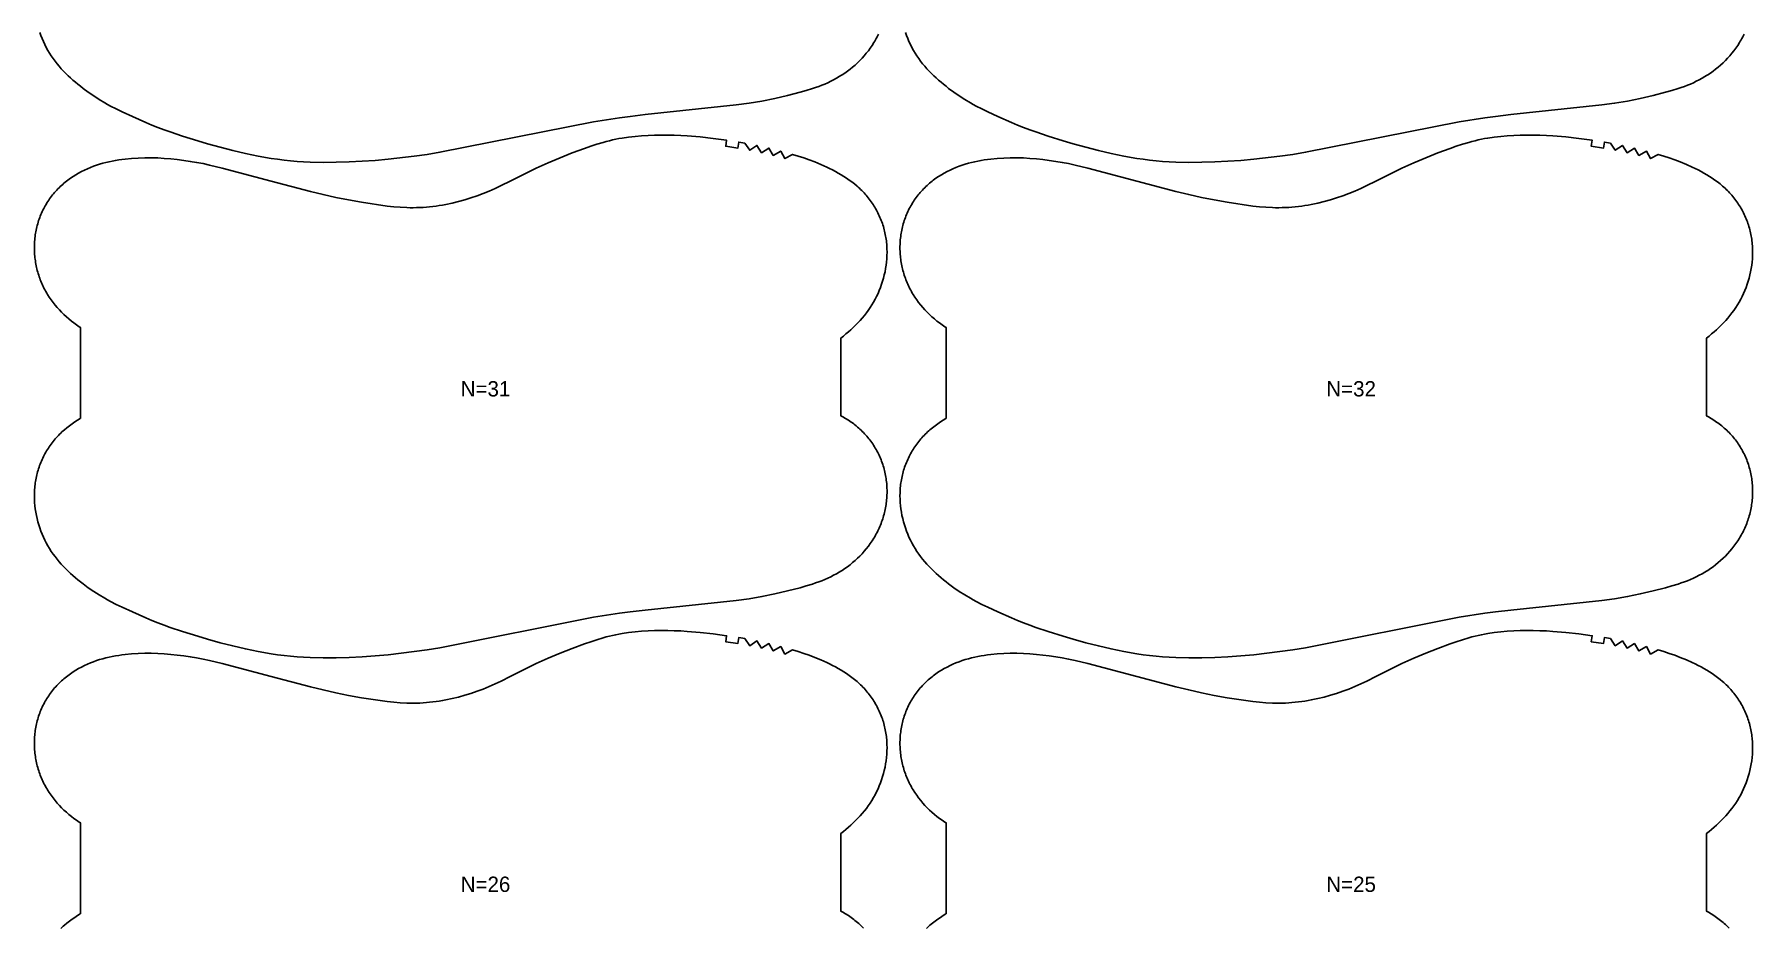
# Model space of a CAD drawing. Header units: inches. Extents: x 0 to 1970, y -81 to 1075.
# Drawn here: x 564 to 1124, y 492 to 784 of the extents above; entities that cross this region are included whole.
import ezdxf

# ---------------------------------------------------------------- set-up
doc = ezdxf.new("R2010")
doc.units = ezdxf.units.IN

msp = doc.modelspace()

# ---------------------------------------------------------------- linework, layer by layer
at = {"layer": '1'}
for points in [[(839.5114, 783.6654), (839.2801, 783.1874), (839.0401, 782.7136), (838.7916, 782.2442), (838.5347, 781.7792), (838.2695, 781.3188), (837.9962, 780.863), (837.426, 779.9657), (836.8254, 779.0882), (836.1956, 778.2312), (835.5378, 777.3956), (834.8534, 776.582), (834.1432, 775.791), (833.4081, 775.0233), (832.649, 774.2795), (831.8668, 773.56), (831.0623, 772.8656), (830.2365, 772.1967), (829.3901, 771.5539), (828.5241, 770.9378), (827.6397, 770.3484), (827.2823, 770.1255), (826.7379, 769.7858), (825.8197, 769.25), (824.8865, 768.7409), (823.9392, 768.2587), (822.9789, 767.8033), (822.0068, 767.3748), (821.0241, 766.9727), (820.0318, 766.595), (819.0311, 766.2391), (818.0232, 765.9025), (815.9904, 765.2772), (813.9427, 764.6989), (809.8268, 763.6305), (805.6857, 762.6741), (801.5176, 761.8361), (797.3256, 761.1277), (793.1143, 760.5508), (763.5194, 757.4154), (758.5572, 756.828), (755.0765, 756.416), (746.6835, 755.0562), (696.641, 745.1387), (692.4437, 744.4642), (688.2341, 743.8672), (679.7909, 742.8643), (675.5563, 742.4878), (671.3148, 742.1978), (667.0687, 741.9892), (662.8191, 741.8631), (658.5673, 741.828), (654.3171, 741.9162), (652.1941, 742.0178), (650.0734, 742.1608), (647.9561, 742.3462), (645.8431, 742.575), (643.7352, 742.8476), (641.6327, 743.1612), (637.4452, 743.8972), (633.2817, 744.7567), (629.1409, 745.7193), (625.0211, 746.7692), (620.9242, 747.9038), (617.7106, 748.857), (612.7976, 750.4041), (608.7639, 751.7515), (606.762, 752.4658), (604.7755, 753.2191), (602.8067, 754.0167), (600.8519, 754.8496), (596.4321, 756.828), (593.0873, 758.3252), (591.1704, 759.2429), (589.2802, 760.2115), (588.3479, 760.7199), (587.4247, 761.2448), (585.6052, 762.3421), (583.8217, 763.4986), (582.0741, 764.7097), (580.3631, 765.9722), (579.5, 766.6529), (578.6938, 767.2886), (577.8766, 767.9683), (577.0721, 768.6628), (576.2809, 769.3728), (575.5038, 770.0987), (574.7417, 770.841), (573.9965, 771.6002), (573.27, 772.377), (572.5643, 773.1718), (571.8814, 773.9853), (571.2231, 774.818), (570.5915, 775.6705), (569.9885, 776.5432), (569.4157, 777.4366), (568.8737, 778.3496), (568.3623, 779.2807), (567.8817, 780.2288), (567.432, 781.1924), (567.0131, 782.1703), (566.6251, 783.161), (566.2681, 784.1633)], [(1121.5114, 783.6654), (1121.2801, 783.1874), (1121.0401, 782.7136), (1120.7916, 782.2442), (1120.5347, 781.7792), (1120.2695, 781.3188), (1119.9962, 780.863), (1119.426, 779.9657), (1118.8254, 779.0882), (1118.1956, 778.2312), (1117.5378, 777.3956), (1116.8534, 776.582), (1116.1432, 775.791), (1115.4081, 775.0233), (1114.649, 774.2795), (1113.8668, 773.56), (1113.0623, 772.8656), (1112.2365, 772.1967), (1111.3901, 771.5539), (1110.5241, 770.9378), (1109.6397, 770.3484), (1109.2823, 770.1255), (1108.7379, 769.7858), (1107.8197, 769.25), (1106.8865, 768.7409), (1105.9392, 768.2587), (1104.9789, 767.8033), (1104.0068, 767.3748), (1103.0241, 766.9727), (1102.0318, 766.595), (1101.0311, 766.2391), (1100.0232, 765.9025), (1097.9904, 765.2772), (1095.9427, 764.6989), (1091.8268, 763.6305), (1087.6857, 762.6741), (1083.5176, 761.8361), (1079.3256, 761.1277), (1075.1143, 760.5508), (1045.5194, 757.4154), (1040.5572, 756.828), (1037.0765, 756.416), (1028.6835, 755.0562), (978.641, 745.1387), (974.4437, 744.4642), (970.2341, 743.8672), (961.7909, 742.8643), (957.5563, 742.4878), (953.3148, 742.1978), (949.0687, 741.9892), (944.8191, 741.8631), (940.5673, 741.828), (936.3171, 741.9162), (934.1941, 742.0178), (932.0734, 742.1608), (929.9561, 742.3462), (927.8431, 742.575), (925.7352, 742.8476), (923.6327, 743.1612), (919.4452, 743.8972), (915.2817, 744.7567), (911.1409, 745.7193), (907.0211, 746.7692), (902.9242, 747.9038), (899.7106, 748.857), (894.7976, 750.4041), (890.7639, 751.7515), (888.762, 752.4658), (886.7755, 753.2191), (884.8067, 754.0167), (882.8519, 754.8496), (878.4321, 756.828), (875.0873, 758.3252), (873.1704, 759.2429), (871.2802, 760.2115), (870.3479, 760.7199), (869.4247, 761.2448), (867.6052, 762.3421), (865.8217, 763.4986), (864.0741, 764.7097), (862.3631, 765.9722), (861.5, 766.6529), (860.6938, 767.2886), (859.8766, 767.9683), (859.0721, 768.6628), (858.2809, 769.3728), (857.5038, 770.0987), (856.7417, 770.841), (855.9965, 771.6002), (855.27, 772.377), (854.5643, 773.1718), (853.8814, 773.9853), (853.2231, 774.818), (852.5915, 775.6705), (851.9885, 776.5432), (851.4157, 777.4366), (850.8737, 778.3496), (850.3623, 779.2807), (849.8817, 780.2288), (849.432, 781.1924), (849.0131, 782.1703), (848.6251, 783.161), (848.2681, 784.1633)], [(573.1012, 492.1828), (573.4862, 492.5481), (573.8779, 492.9061), (574.276, 493.2567), (575.0907, 493.9368), (575.9282, 494.5896), (576.7864, 495.2164), (577.6632, 495.8185), (578.5564, 496.3971), (579.464, 496.9536), (579.5, 496.9745), (579.5, 526.627), (579.1426, 526.8499), (578.2581, 527.4393), (577.3922, 528.0554), (576.5458, 528.6982), (575.72, 529.3671), (574.9155, 530.0615), (574.1333, 530.781), (573.3742, 531.5248), (572.6391, 532.2925), (571.9289, 533.0835), (571.2444, 533.8971), (570.5867, 534.7327), (569.9569, 535.5897), (569.3563, 536.4672), (568.7861, 537.3645), (568.5128, 537.8203), (568.2476, 538.2807), (567.9907, 538.7457), (567.7421, 539.2151), (567.5022, 539.6889), (567.2709, 540.1669), (567.0485, 540.6491), (566.8352, 541.1354), (566.631, 541.6255), (566.4361, 542.1195), (566.2503, 542.617), (566.0739, 543.118), (565.9067, 543.6222), (565.7487, 544.1294), (565.6001, 544.6395), (565.4608, 545.1523), (565.3309, 545.6677), (565.2103, 546.1853), (565.0991, 546.7051), (564.9972, 547.2268), (564.9048, 547.7504), (564.8218, 548.2755), (564.7483, 548.8021), (564.6842, 549.3299), (564.6296, 549.8588), (564.5845, 550.3885), (564.5489, 550.919), (564.523, 551.45), (564.5067, 551.9813), (564.5, 552.5128), (564.503, 553.0442), (564.5158, 553.5755), (564.5384, 554.1064), (564.5707, 554.6368), (564.6129, 555.1664), (564.665, 555.6952), (564.727, 556.2228), (564.7989, 556.7492), (564.8808, 557.2741), (564.9728, 557.7974), (565.0748, 558.3189), (565.1868, 558.8384), (565.3088, 559.3557), (565.4407, 559.8706), (565.5826, 560.3828), (565.7343, 560.8922), (565.8959, 561.3985), (566.0673, 561.9016), (566.2484, 562.4012), (566.4392, 562.8971), (566.6397, 563.3892), (566.8499, 563.8772), (567.0697, 564.3609), (567.299, 564.8401), (567.5379, 565.3145), (567.7862, 565.7841), (568.044, 566.2486), (568.3111, 566.7077), (568.5873, 567.1615), (568.8726, 567.6097), (569.1666, 568.0522), (569.4694, 568.4889), (569.7807, 568.9196), (570.1003, 569.3441), (570.4282, 569.7624), (570.7641, 570.1743), (571.108, 570.5795), (571.4596, 570.9781), (571.8188, 571.3698), (572.1855, 571.7546), (572.5594, 572.1322), (572.9405, 572.5025), (573.3286, 572.8654), (573.7235, 573.2208), (574.125, 573.5688), (574.5328, 573.9092), (574.9469, 574.2422), (575.3671, 574.5676), (575.793, 574.8854), (576.2246, 575.1957), (577.1039, 575.7933), (578.0034, 576.3602), (578.9216, 576.8964), (579.8569, 577.4015), (580.8079, 577.8756), (581.7733, 578.319), (582.752, 578.7322), (583.7428, 579.1158), (584.7445, 579.4703), (585.756, 579.7962), (586.7762, 580.094), (587.8038, 580.3643), (588.8379, 580.6078), (589.8775, 580.8255), (590.9222, 581.0189), (591.9712, 581.1892), (593.0238, 581.3377), (594.0795, 581.4659), (596.1971, 581.6663), (598.3193, 581.7994), (600.4439, 581.868), (602.5692, 581.8735), (604.6935, 581.8173), (606.8154, 581.7012), (608.9339, 581.5294), (611.0482, 581.3064), (613.1574, 581.037), (615.2607, 580.7249), (617.357, 580.3701), (619.4451, 579.9719), (621.5238, 579.5292), (625.6539, 578.5243), (641.6497, 574.2878), (654.423, 570.9048), (658.5576, 569.9142), (662.7091, 568.9975), (666.8773, 568.1605), (671.0602, 567.4009), (671.0602, 567.4009), (679.4704, 566.1587), (681.5853, 565.9348), (683.7046, 565.7622), (685.827, 565.6527), (686.8889, 565.6252), (687.9511, 565.6179), (689.0133, 565.6318), (690.0752, 565.6671), (691.1364, 565.7233), (692.1964, 565.8), (693.255, 565.8969), (694.3115, 566.0137), (695.3658, 566.1501), (696.4172, 566.3056), (697.4656, 566.4799), (698.5106, 566.6724), (700.5904, 567.1102), (702.6554, 567.6147), (704.7046, 568.1816), (706.7368, 568.8074), (708.7497, 569.492), (710.7409, 570.2361), (712.7078, 571.0402), (714.6495, 571.9026), (716.5706, 572.8114), (719.5364, 574.2878), (727.9892, 578.4957), (731.8614, 580.2502), (735.7808, 581.8981), (739.7362, 583.4548), (743.7258, 584.9247), (745.734, 585.6252), (747.754, 586.2893), (749.7887, 586.9019), (750.8126, 587.1841), (751.8413, 587.4478), (752.8752, 587.6915), (753.9137, 587.9152), (754.9566, 588.1196), (756.0032, 588.3052), (758.1059, 588.6222), (760.2177, 588.8705), (762.3353, 589.0548), (764.457, 589.1815), (766.5813, 589.257), (768.707, 589.2878), (770.8328, 589.2795), (772.958, 589.2329), (775.0819, 589.1476), (777.2037, 589.0234), (781.4395, 588.6639), (785.6645, 588.1868), (790.0163, 587.6032), (789.7302, 585.6238), (793.6433, 585.0183), (793.9692, 586.9916), (795.9407, 586.655), (797.5365, 584.3303), (799.8709, 585.9108), (801.4015, 583.5448), (803.7785, 585.0574), (805.2357, 582.646), (807.658, 584.085), (809.042, 581.6304), (811.5071, 582.9959), (813.3283, 582.4345), (815.1387, 581.8402), (816.9358, 581.2084), (818.7171, 580.5345), (820.6828, 579.7272), (822.6212, 578.8564), (823.5788, 578.3957), (824.5279, 577.9173), (825.4679, 577.4204), (826.3983, 576.9046), (827.3182, 576.3691), (828.2259, 575.8126), (829.1191, 575.234), (829.9959, 574.6319), (830.8541, 574.0051), (831.6915, 573.3523), (832.5062, 572.6722), (832.9044, 572.3216), (833.2961, 571.9636), (833.681, 571.5983), (834.0591, 571.2257), (834.4302, 570.8459), (834.7942, 570.4591), (835.1509, 570.0655), (835.5003, 569.6652), (835.8422, 569.2583), (836.1764, 568.8451), (836.5029, 568.4257), (836.8216, 568.0001), (837.1322, 567.5687), (837.4347, 567.1315), (837.729, 566.6886), (838.0149, 566.2403), (838.2923, 565.7867), (838.5611, 565.3279), (838.8211, 564.8641), (839.0724, 564.3955), (839.3147, 563.9223), (839.548, 563.4445), (839.7722, 562.9625), (839.9873, 562.4764), (840.1932, 561.9863), (840.3897, 561.4924), (840.5768, 560.995), (840.7545, 560.4942), (840.9226, 559.9901), (841.081, 559.483), (841.2298, 558.973), (841.3687, 558.4603), (841.4977, 557.9451), (841.6167, 557.4275), (841.7258, 556.9078), (841.8248, 556.3861), (841.9139, 555.8626), (841.9932, 555.3374), (842.0628, 554.8109), (842.1226, 554.283), (842.1728, 553.7541), (842.2135, 553.2243), (842.2447, 552.6938), (842.2666, 552.1628), (842.2823, 551.0998), (842.2613, 550.0368), (842.2041, 548.9753), (842.1114, 547.9167), (841.9837, 546.8619), (841.8216, 545.8118), (841.6256, 544.7675), (841.3962, 543.7296), (841.1342, 542.6993), (840.84, 541.6774), (840.5141, 540.6648), (840.1572, 539.6625), (839.7692, 538.6718), (839.3503, 537.6939), (838.9006, 536.7303), (838.42, 535.7822), (837.9086, 534.8511), (837.3665, 533.9381), (836.7938, 533.0447), (836.1908, 532.172), (835.5592, 531.3195), (834.9009, 530.4868), (834.2179, 529.6733), (833.5122, 528.8785), (832.7858, 528.1017), (832.0406, 527.3425), (831.2785, 526.6002), (830.5014, 525.8743), (829.7102, 525.1643), (828.9056, 524.4698), (828.0885, 523.7901), (827.2823, 523.1544), (827.2823, 497.7933), (827.8607, 497.4809), (828.7789, 496.9447), (829.6784, 496.3778), (830.5577, 495.7802), (830.9893, 495.4699), (831.4152, 495.1521), (831.8353, 494.8267), (832.2494, 494.4937), (832.6573, 494.1533), (833.0588, 493.8053), (833.4537, 493.4499), (833.8417, 493.087), (834.2228, 492.7167), (834.5968, 492.3391)], [(855.1012, 492.1828), (855.4862, 492.5481), (855.8779, 492.9061), (856.276, 493.2567), (857.0907, 493.9368), (857.9282, 494.5896), (858.7864, 495.2164), (859.6632, 495.8185), (860.5564, 496.3971), (861.464, 496.9536), (861.5, 496.9745), (861.5, 526.627), (861.1426, 526.8499), (860.2581, 527.4393), (859.3922, 528.0554), (858.5458, 528.6982), (857.72, 529.3671), (856.9155, 530.0615), (856.1333, 530.781), (855.3742, 531.5248), (854.6391, 532.2925), (853.9289, 533.0835), (853.2444, 533.8971), (852.5867, 534.7327), (851.9569, 535.5897), (851.3563, 536.4672), (850.7861, 537.3645), (850.5128, 537.8203), (850.2476, 538.2807), (849.9907, 538.7457), (849.7421, 539.2151), (849.5022, 539.6889), (849.2709, 540.1669), (849.0485, 540.6491), (848.8352, 541.1354), (848.631, 541.6255), (848.4361, 542.1195), (848.2503, 542.617), (848.0739, 543.118), (847.9067, 543.6222), (847.7487, 544.1294), (847.6001, 544.6395), (847.4608, 545.1523), (847.3309, 545.6677), (847.2103, 546.1853), (847.0991, 546.7051), (846.9972, 547.2268), (846.9048, 547.7504), (846.8218, 548.2755), (846.7483, 548.8021), (846.6842, 549.3299), (846.6296, 549.8588), (846.5845, 550.3885), (846.5489, 550.919), (846.523, 551.45), (846.5067, 551.9813), (846.5, 552.5128), (846.503, 553.0442), (846.5158, 553.5755), (846.5384, 554.1064), (846.5707, 554.6368), (846.6129, 555.1664), (846.665, 555.6952), (846.727, 556.2228), (846.7989, 556.7492), (846.8808, 557.2741), (846.9728, 557.7974), (847.0748, 558.3189), (847.1868, 558.8384), (847.3088, 559.3557), (847.4407, 559.8706), (847.5826, 560.3828), (847.7343, 560.8922), (847.8959, 561.3985), (848.0673, 561.9016), (848.2484, 562.4012), (848.4392, 562.8971), (848.6397, 563.3892), (848.8499, 563.8772), (849.0697, 564.3609), (849.299, 564.8401), (849.5379, 565.3145), (849.7862, 565.7841), (850.044, 566.2486), (850.3111, 566.7077), (850.5873, 567.1615), (850.8726, 567.6097), (851.1666, 568.0522), (851.4694, 568.4889), (851.7807, 568.9196), (852.1003, 569.3441), (852.4282, 569.7624), (852.7641, 570.1743), (853.108, 570.5795), (853.4596, 570.9781), (853.8188, 571.3698), (854.1855, 571.7546), (854.5594, 572.1322), (854.9405, 572.5025), (855.3286, 572.8654), (855.7235, 573.2208), (856.125, 573.5688), (856.5328, 573.9092), (856.9469, 574.2422), (857.3671, 574.5676), (857.793, 574.8854), (858.2246, 575.1957), (859.1039, 575.7933), (860.0034, 576.3602), (860.9216, 576.8964), (861.8569, 577.4015), (862.8079, 577.8756), (863.7733, 578.319), (864.752, 578.7322), (865.7428, 579.1158), (866.7445, 579.4703), (867.756, 579.7962), (868.7762, 580.094), (869.8038, 580.3643), (870.8379, 580.6078), (871.8775, 580.8255), (872.9222, 581.0189), (873.9712, 581.1892), (875.0238, 581.3377), (876.0795, 581.4659), (878.1971, 581.6663), (880.3193, 581.7994), (882.4439, 581.868), (884.5692, 581.8735), (886.6935, 581.8173), (888.8154, 581.7012), (890.9339, 581.5294), (893.0482, 581.3064), (895.1574, 581.037), (897.2607, 580.7249), (899.357, 580.3701), (901.4451, 579.9719), (903.5238, 579.5292), (907.6539, 578.5243), (923.6497, 574.2878), (936.423, 570.9048), (940.5576, 569.9142), (944.7091, 568.9975), (948.8773, 568.1605), (953.0602, 567.4009), (953.0602, 567.4009), (961.4704, 566.1587), (963.5853, 565.9348), (965.7046, 565.7622), (967.827, 565.6527), (968.8889, 565.6252), (969.9511, 565.6179), (971.0133, 565.6318), (972.0752, 565.6671), (973.1364, 565.7233), (974.1964, 565.8), (975.255, 565.8969), (976.3115, 566.0137), (977.3658, 566.1501), (978.4172, 566.3056), (979.4656, 566.4799), (980.5106, 566.6724), (982.5904, 567.1102), (984.6554, 567.6147), (986.7046, 568.1816), (988.7368, 568.8074), (990.7497, 569.492), (992.7409, 570.2361), (994.7078, 571.0402), (996.6495, 571.9026), (998.5706, 572.8114), (1001.5364, 574.2878), (1009.9892, 578.4957), (1013.8614, 580.2502), (1017.7808, 581.8981), (1021.7362, 583.4548), (1025.7258, 584.9247), (1027.734, 585.6252), (1029.754, 586.2893), (1031.7887, 586.9019), (1032.8126, 587.1841), (1033.8413, 587.4478), (1034.8752, 587.6915), (1035.9137, 587.9152), (1036.9566, 588.1196), (1038.0032, 588.3052), (1040.1059, 588.6222), (1042.2177, 588.8705), (1044.3353, 589.0548), (1046.457, 589.1815), (1048.5813, 589.257), (1050.707, 589.2878), (1052.8328, 589.2795), (1054.958, 589.2329), (1057.0819, 589.1476), (1059.2037, 589.0234), (1063.4395, 588.6639), (1067.6645, 588.1868), (1072.0163, 587.6032), (1071.7302, 585.6238), (1075.6433, 585.0183), (1075.9692, 586.9916), (1077.9407, 586.655), (1079.5365, 584.3303), (1081.8709, 585.9108), (1083.4015, 583.5448), (1085.7785, 585.0574), (1087.2357, 582.646), (1089.658, 584.085), (1091.042, 581.6304), (1093.5071, 582.9959), (1095.3283, 582.4345), (1097.1387, 581.8402), (1098.9358, 581.2084), (1100.7171, 580.5345), (1102.6828, 579.7272), (1104.6212, 578.8564), (1105.5788, 578.3957), (1106.5279, 577.9173), (1107.4679, 577.4204), (1108.3983, 576.9046), (1109.3182, 576.3691), (1110.2259, 575.8126), (1111.1191, 575.234), (1111.9959, 574.6319), (1112.8541, 574.0051), (1113.6915, 573.3523), (1114.5062, 572.6722), (1114.9044, 572.3216), (1115.2961, 571.9636), (1115.681, 571.5983), (1116.0591, 571.2257), (1116.4302, 570.8459), (1116.7942, 570.4591), (1117.1509, 570.0655), (1117.5003, 569.6652), (1117.8422, 569.2583), (1118.1764, 568.8451), (1118.5029, 568.4257), (1118.8216, 568.0001), (1119.1322, 567.5687), (1119.4347, 567.1315), (1119.729, 566.6886), (1120.0149, 566.2403), (1120.2923, 565.7867), (1120.5611, 565.3279), (1120.8211, 564.8641), (1121.0724, 564.3955), (1121.3147, 563.9223), (1121.548, 563.4445), (1121.7722, 562.9625), (1121.9873, 562.4764), (1122.1932, 561.9863), (1122.3897, 561.4924), (1122.5768, 560.995), (1122.7545, 560.4942), (1122.9226, 559.9901), (1123.081, 559.483), (1123.2298, 558.973), (1123.3687, 558.4603), (1123.4977, 557.9451), (1123.6167, 557.4275), (1123.7258, 556.9078), (1123.8248, 556.3861), (1123.9139, 555.8626), (1123.9932, 555.3374), (1124.0628, 554.8109), (1124.1226, 554.283), (1124.1728, 553.7541), (1124.2135, 553.2243), (1124.2447, 552.6938), (1124.2666, 552.1628), (1124.2823, 551.0998), (1124.2613, 550.0368), (1124.2041, 548.9753), (1124.1114, 547.9167), (1123.9837, 546.8619), (1123.8216, 545.8118), (1123.6256, 544.7675), (1123.3962, 543.7296), (1123.1342, 542.6993), (1122.84, 541.6774), (1122.5141, 540.6648), (1122.1572, 539.6625), (1121.7692, 538.6718), (1121.3503, 537.6939), (1120.9006, 536.7303), (1120.42, 535.7822), (1119.9086, 534.8511), (1119.3665, 533.9381), (1118.7938, 533.0447), (1118.1908, 532.172), (1117.5592, 531.3195), (1116.9009, 530.4868), (1116.2179, 529.6733), (1115.5122, 528.8785), (1114.7858, 528.1017), (1114.0406, 527.3425), (1113.2785, 526.6002), (1112.5014, 525.8743), (1111.7102, 525.1643), (1110.9056, 524.4698), (1110.0885, 523.7901), (1109.2823, 523.1544), (1109.2823, 497.7933), (1109.8607, 497.4809), (1110.7789, 496.9447), (1111.6784, 496.3778), (1112.5577, 495.7802), (1112.9893, 495.4699), (1113.4152, 495.1521), (1113.8353, 494.8267), (1114.2494, 494.4937), (1114.6573, 494.1533), (1115.0588, 493.8053), (1115.4537, 493.4499), (1115.8417, 493.087), (1116.2228, 492.7167), (1116.5968, 492.3391)]]:
    msp.add_lwpolyline(points, dxfattribs=at)
for points in [[(671.0602, 728.8579), (679.4704, 727.6157), (681.5853, 727.3918), (683.7046, 727.2192), (685.827, 727.1097), (686.8889, 727.0822), (687.9511, 727.0749), (689.0133, 727.0888), (690.0752, 727.1241), (691.1364, 727.1803), (692.1964, 727.257), (693.255, 727.3539), (694.3115, 727.4707), (695.3658, 727.6071), (696.4172, 727.7626), (697.4656, 727.9369), (698.5106, 728.1294), (700.5904, 728.5672), (702.6554, 729.0717), (704.7046, 729.6386), (706.7368, 730.2644), (708.7497, 730.949), (710.7409, 731.6931), (712.7078, 732.4972), (714.6495, 733.3596), (716.5706, 734.2684), (719.5364, 735.7448), (727.9892, 739.9527), (731.8614, 741.7072), (735.7808, 743.3551), (739.7362, 744.9118), (743.7258, 746.3817), (745.734, 747.0822), (747.754, 747.7463), (749.7887, 748.3589), (750.8126, 748.6411), (751.8413, 748.9048), (752.8752, 749.1485), (753.9137, 749.3722), (754.9566, 749.5766), (756.0032, 749.7622), (758.1059, 750.0792), (760.2177, 750.3275), (762.3353, 750.5118), (764.457, 750.6385), (766.5813, 750.714), (768.707, 750.7448), (770.8328, 750.7365), (772.958, 750.6899), (775.0819, 750.6046), (777.2037, 750.4804), (781.4395, 750.1209), (785.6645, 749.6438), (790.0163, 749.0602), (789.7302, 747.0808), (793.6433, 746.4753), (793.9692, 748.4486), (795.9407, 748.112), (797.5365, 745.7873), (799.8709, 747.3678), (801.4015, 745.0018), (803.7785, 746.5144), (805.2357, 744.103), (807.658, 745.542), (809.042, 743.0874), (811.5071, 744.4529), (813.3283, 743.8915), (815.1387, 743.2972), (816.9358, 742.6654), (818.7171, 741.9915), (820.6828, 741.1842), (822.6212, 740.3134), (823.5788, 739.8527), (824.5279, 739.3743), (825.4679, 738.8774), (826.3983, 738.3616), (827.3182, 737.8261), (828.2259, 737.2696), (829.1191, 736.691), (829.9959, 736.0889), (830.8541, 735.4621), (831.6915, 734.8093), (832.5062, 734.1292), (832.9044, 733.7786), (833.2961, 733.4206), (833.681, 733.0553), (834.0591, 732.6827), (834.4302, 732.3029), (834.7942, 731.9161), (835.1509, 731.5225), (835.5003, 731.1222), (835.8422, 730.7153), (836.1764, 730.3021), (836.5029, 729.8827), (836.8216, 729.4571), (837.1322, 729.0257), (837.4347, 728.5885), (837.729, 728.1456), (838.0149, 727.6973), (838.2923, 727.2437), (838.5611, 726.7849), (838.8211, 726.3211), (839.0724, 725.8525), (839.3147, 725.3793), (839.548, 724.9015), (839.7722, 724.4195), (839.9873, 723.9334), (840.1932, 723.4433), (840.3897, 722.9494), (840.5768, 722.452), (840.7545, 721.9512), (840.9226, 721.4471), (841.081, 720.94), (841.2298, 720.43), (841.3687, 719.9173), (841.4977, 719.4021), (841.6167, 718.8845), (841.7258, 718.3648), (841.8248, 717.8431), (841.9139, 717.3196), (841.9932, 716.7944), (842.0628, 716.2679), (842.1226, 715.74), (842.1728, 715.2111), (842.2135, 714.6813), (842.2447, 714.1508), (842.2666, 713.6198), (842.2823, 712.5568), (842.2613, 711.4938), (842.2041, 710.4323), (842.1114, 709.3737), (841.9837, 708.3189), (841.8216, 707.2688), (841.6256, 706.2245), (841.3962, 705.1866), (841.1342, 704.1563), (840.84, 703.1344), (840.5141, 702.1218), (840.1572, 701.1195), (839.7692, 700.1288), (839.3503, 699.1509), (838.9006, 698.1873), (838.42, 697.2392), (837.9086, 696.3081), (837.3665, 695.3951), (836.7938, 694.5017), (836.1908, 693.629), (835.5592, 692.7765), (834.9009, 691.9438), (834.2179, 691.1303), (833.5122, 690.3355), (832.7858, 689.5587), (832.0406, 688.7995), (831.2785, 688.0572), (830.5014, 687.3313), (829.7102, 686.6213), (828.9056, 685.9268), (828.0885, 685.2471), (827.2823, 684.6114), (827.2823, 659.2503), (827.8607, 658.9379), (828.7789, 658.4017), (829.6784, 657.8348), (830.5577, 657.2372), (830.9893, 656.9269), (831.4152, 656.6091), (831.8353, 656.2837), (832.2494, 655.9507), (832.6573, 655.6103), (833.0588, 655.2623), (833.4537, 654.9069), (833.8417, 654.544), (834.2228, 654.1737), (834.5968, 653.7961), (834.9635, 653.4113), (835.3227, 653.0196), (835.6743, 652.621), (836.0181, 652.2158), (836.3541, 651.8039), (836.682, 651.3856), (837.0016, 650.9611), (837.3129, 650.5304), (837.6156, 650.0937), (837.9097, 649.6512), (838.1949, 649.203), (838.4712, 648.7492), (838.7383, 648.2901), (838.9961, 647.8256), (839.2444, 647.356), (839.4833, 646.8816), (839.7126, 646.4024), (839.9324, 645.9187), (840.1426, 645.4307), (840.3431, 644.9386), (840.5339, 644.4427), (840.715, 643.9431), (840.8864, 643.44), (841.0479, 642.9337), (841.1997, 642.4243), (841.3415, 641.9121), (841.4735, 641.3972), (841.5955, 640.8799), (841.7075, 640.3604), (841.8095, 639.8389), (841.9015, 639.3156), (841.9834, 638.7907), (842.0553, 638.2643), (842.1173, 637.7367), (842.1694, 637.2079), (842.2116, 636.6783), (842.2439, 636.1479), (842.2665, 635.617), (842.2792, 635.0857), (842.2823, 634.5543), (842.2756, 634.0228), (842.2593, 633.4915), (842.2334, 632.9605), (842.1978, 632.43), (842.1527, 631.9003), (842.0981, 631.3714), (842.034, 630.8436), (841.9605, 630.317), (841.8775, 629.7919), (841.7851, 629.2683), (841.6832, 628.7466), (841.572, 628.2268), (841.4514, 627.7092), (841.3214, 627.1938), (841.1821, 626.681), (841.0335, 626.1709), (840.8756, 625.6637), (840.7084, 625.1595), (840.5319, 624.6585), (840.3462, 624.161), (840.1513, 623.667), (839.9471, 623.1769), (839.7338, 622.6906), (839.5114, 622.2084), (839.2801, 621.7304), (839.0401, 621.2566), (838.7916, 620.7872), (838.5347, 620.3222), (838.2695, 619.8618), (837.9962, 619.406), (837.426, 618.5087), (836.8254, 617.6312), (836.1956, 616.7742), (835.5378, 615.9386), (834.8534, 615.125), (834.1432, 614.334), (833.4081, 613.5663), (832.649, 612.8225), (831.8668, 612.103), (831.0623, 611.4086), (830.2365, 610.7397), (829.3901, 610.0969), (828.5241, 609.4808), (827.6397, 608.8914), (827.2823, 608.6685), (826.7379, 608.3288), (825.8197, 607.793), (824.8865, 607.2839), (823.9392, 606.8017), (822.9789, 606.3463), (822.0068, 605.9178), (821.0241, 605.5157), (820.0318, 605.138), (819.0311, 604.7821), (818.0232, 604.4455), (815.9904, 603.8202), (813.9427, 603.2419), (809.8268, 602.1735), (805.6857, 601.2171), (801.5176, 600.3791), (797.3256, 599.6707), (793.1143, 599.0938), (763.5194, 595.9584), (758.5572, 595.371), (755.0765, 594.959), (746.6835, 593.5992), (696.641, 583.6817), (692.4437, 583.0072), (688.2341, 582.4102), (679.7909, 581.4073), (675.5563, 581.0308), (671.3148, 580.7408), (667.0687, 580.5322), (662.8191, 580.4061), (658.5673, 580.371), (654.3171, 580.4592), (652.1941, 580.5608), (650.0734, 580.7038), (647.9561, 580.8892), (645.8431, 581.118), (643.7352, 581.3906), (641.6327, 581.7042), (637.4452, 582.4402), (633.2817, 583.2997), (629.1409, 584.2623), (625.0211, 585.3122), (620.9242, 586.4468), (617.7106, 587.4), (612.7976, 588.9471), (608.7639, 590.2945), (606.762, 591.0088), (604.7755, 591.7621), (602.8067, 592.5597), (600.8519, 593.3926), (596.4321, 595.371), (593.0873, 596.8682), (591.1704, 597.7859), (589.2802, 598.7545), (588.3479, 599.2629), (587.4247, 599.7878), (585.6052, 600.8851), (583.8217, 602.0416), (582.0741, 603.2527), (580.3631, 604.5152), (579.5, 605.1959), (578.6938, 605.8316), (577.8766, 606.5113), (577.0721, 607.2058), (576.2809, 607.9158), (575.5038, 608.6417), (574.7417, 609.384), (573.9965, 610.1432), (573.27, 610.92), (572.5643, 611.7148), (571.8814, 612.5283), (571.2231, 613.361), (570.5915, 614.2135), (569.9885, 615.0862), (569.4157, 615.9796), (568.8737, 616.8926), (568.3623, 617.8237), (567.8817, 618.7718), (567.432, 619.7354), (567.0131, 620.7133), (566.6251, 621.704), (566.2681, 622.7063), (565.9423, 623.7189), (565.6481, 624.7408), (565.386, 625.7711), (565.1567, 626.809), (564.9607, 627.8533), (564.7986, 628.9034), (564.6709, 629.9582), (564.5781, 631.0168), (564.521, 632.0783), (564.5, 633.1413), (564.5157, 634.2043), (564.5375, 634.7353), (564.5687, 635.2658), (564.6094, 635.7956), (564.6597, 636.3245), (564.7195, 636.8524), (564.789, 637.3789), (564.8683, 637.9041), (564.9575, 638.4276), (565.0565, 638.9493), (565.1655, 639.469), (565.2846, 639.9866), (565.4136, 640.5018), (565.5525, 641.0145), (565.7012, 641.5245), (565.8597, 642.0316), (566.0278, 642.5357), (566.2054, 643.0365), (566.3926, 643.5339), (566.5891, 644.0278), (566.795, 644.5179), (567.01, 645.004), (567.2343, 645.486), (567.4676, 645.9638), (567.7099, 646.437), (567.9611, 646.9056), (568.2212, 647.3694), (568.49, 647.8282), (568.7674, 648.2818), (569.0533, 648.7301), (569.3476, 649.173), (569.6501, 649.6102), (569.9607, 650.0416), (570.2794, 650.4672), (570.6059, 650.8866), (570.9401, 651.2998), (571.282, 651.7067), (571.6313, 652.107), (571.9881, 652.5006), (572.3521, 652.8874), (572.7232, 653.2672), (573.1012, 653.6398), (573.4862, 654.0051), (573.8779, 654.3631), (574.276, 654.7137), (575.0907, 655.3938), (575.9282, 656.0466), (576.7864, 656.6734), (577.6632, 657.2755), (578.5564, 657.8541), (579.464, 658.4106), (579.5, 658.4315), (579.5, 688.084), (579.1426, 688.3069), (578.2581, 688.8963), (577.3922, 689.5124), (576.5458, 690.1552), (575.72, 690.8241), (574.9155, 691.5185), (574.1333, 692.238), (573.3742, 692.9818), (572.6391, 693.7495), (571.9289, 694.5405), (571.2444, 695.3541), (570.5867, 696.1897), (569.9569, 697.0467), (569.3563, 697.9242), (568.7861, 698.8215), (568.5128, 699.2773), (568.2476, 699.7377), (567.9907, 700.2027), (567.7421, 700.6721), (567.5022, 701.1459), (567.2709, 701.6239), (567.0485, 702.1061), (566.8352, 702.5924), (566.631, 703.0825), (566.4361, 703.5765), (566.2503, 704.074), (566.0739, 704.575), (565.9067, 705.0792), (565.7487, 705.5864), (565.6001, 706.0965), (565.4608, 706.6093), (565.3309, 707.1247), (565.2103, 707.6423), (565.0991, 708.1621), (564.9972, 708.6838), (564.9048, 709.2074), (564.8218, 709.7325), (564.7483, 710.2591), (564.6842, 710.7869), (564.6296, 711.3158), (564.5845, 711.8455), (564.5489, 712.376), (564.523, 712.907), (564.5067, 713.4383), (564.5, 713.9698), (564.503, 714.5012), (564.5158, 715.0325), (564.5384, 715.5634), (564.5707, 716.0938), (564.6129, 716.6234), (564.665, 717.1522), (564.727, 717.6798), (564.7989, 718.2062), (564.8808, 718.7311), (564.9728, 719.2544), (565.0748, 719.7759), (565.1868, 720.2954), (565.3088, 720.8127), (565.4407, 721.3276), (565.5826, 721.8398), (565.7343, 722.3492), (565.8959, 722.8555), (566.0673, 723.3586), (566.2484, 723.8582), (566.4392, 724.3541), (566.6397, 724.8462), (566.8499, 725.3342), (567.0697, 725.8179), (567.299, 726.2971), (567.5379, 726.7715), (567.7862, 727.2411), (568.044, 727.7056), (568.3111, 728.1647), (568.5873, 728.6185), (568.8726, 729.0667), (569.1666, 729.5092), (569.4694, 729.9459), (569.7807, 730.3766), (570.1003, 730.8011), (570.4282, 731.2194), (570.7641, 731.6313), (571.108, 732.0365), (571.4596, 732.4351), (571.8188, 732.8268), (572.1855, 733.2116), (572.5594, 733.5892), (572.9405, 733.9595), (573.3286, 734.3224), (573.7235, 734.6778), (574.125, 735.0258), (574.5328, 735.3662), (574.9469, 735.6992), (575.3671, 736.0246), (575.793, 736.3424), (576.2246, 736.6527), (577.1039, 737.2503), (578.0034, 737.8172), (578.9216, 738.3534), (579.8569, 738.8585), (580.8079, 739.3326), (581.7733, 739.776), (582.752, 740.1892), (583.7428, 740.5728), (584.7445, 740.9273), (585.756, 741.2532), (586.7762, 741.551), (587.8038, 741.8213), (588.8379, 742.0648), (589.8775, 742.2825), (590.9222, 742.4759), (591.9712, 742.6462), (593.0238, 742.7947), (594.0795, 742.9229), (596.1971, 743.1233), (598.3193, 743.2564), (600.4439, 743.325), (602.5692, 743.3305), (604.6935, 743.2743), (606.8154, 743.1582), (608.9339, 742.9864), (611.0482, 742.7634), (613.1574, 742.494), (615.2607, 742.1819), (617.357, 741.8271), (619.4451, 741.4289), (621.5238, 740.9862), (625.6539, 739.9813), (641.6497, 735.7448), (654.423, 732.3618), (658.5576, 731.3712), (662.7091, 730.4545), (666.8773, 729.6175), (671.0602, 728.8579)], [(953.0602, 728.8579), (961.4704, 727.6157), (963.5853, 727.3918), (965.7046, 727.2192), (967.827, 727.1097), (968.8889, 727.0822), (969.9511, 727.0749), (971.0133, 727.0888), (972.0752, 727.1241), (973.1364, 727.1803), (974.1964, 727.257), (975.255, 727.3539), (976.3115, 727.4707), (977.3658, 727.6071), (978.4172, 727.7626), (979.4656, 727.9369), (980.5106, 728.1294), (982.5904, 728.5672), (984.6554, 729.0717), (986.7046, 729.6386), (988.7368, 730.2644), (990.7497, 730.949), (992.7409, 731.6931), (994.7078, 732.4972), (996.6495, 733.3596), (998.5706, 734.2684), (1001.5364, 735.7448), (1009.9892, 739.9527), (1013.8614, 741.7072), (1017.7808, 743.3551), (1021.7362, 744.9118), (1025.7258, 746.3817), (1027.734, 747.0822), (1029.754, 747.7463), (1031.7887, 748.3589), (1032.8126, 748.6411), (1033.8413, 748.9048), (1034.8752, 749.1485), (1035.9137, 749.3722), (1036.9566, 749.5766), (1038.0032, 749.7622), (1040.1059, 750.0792), (1042.2177, 750.3275), (1044.3353, 750.5118), (1046.457, 750.6385), (1048.5813, 750.714), (1050.707, 750.7448), (1052.8328, 750.7365), (1054.958, 750.6899), (1057.0819, 750.6046), (1059.2037, 750.4804), (1063.4395, 750.1209), (1067.6645, 749.6438), (1072.0163, 749.0602), (1071.7302, 747.0808), (1075.6433, 746.4753), (1075.9692, 748.4486), (1077.9407, 748.112), (1079.5365, 745.7873), (1081.8709, 747.3678), (1083.4015, 745.0018), (1085.7785, 746.5144), (1087.2357, 744.103), (1089.658, 745.542), (1091.042, 743.0874), (1093.5071, 744.4529), (1095.3283, 743.8915), (1097.1387, 743.2972), (1098.9358, 742.6654), (1100.7171, 741.9915), (1102.6828, 741.1842), (1104.6212, 740.3134), (1105.5788, 739.8527), (1106.5279, 739.3743), (1107.4679, 738.8774), (1108.3983, 738.3616), (1109.3182, 737.8261), (1110.2259, 737.2696), (1111.1191, 736.691), (1111.9959, 736.0889), (1112.8541, 735.4621), (1113.6915, 734.8093), (1114.5062, 734.1292), (1114.9044, 733.7786), (1115.2961, 733.4206), (1115.681, 733.0553), (1116.0591, 732.6827), (1116.4302, 732.3029), (1116.7942, 731.9161), (1117.1509, 731.5225), (1117.5003, 731.1222), (1117.8422, 730.7153), (1118.1764, 730.3021), (1118.5029, 729.8827), (1118.8216, 729.4571), (1119.1322, 729.0257), (1119.4347, 728.5885), (1119.729, 728.1456), (1120.0149, 727.6973), (1120.2923, 727.2437), (1120.5611, 726.7849), (1120.8211, 726.3211), (1121.0724, 725.8525), (1121.3147, 725.3793), (1121.548, 724.9015), (1121.7722, 724.4195), (1121.9873, 723.9334), (1122.1932, 723.4433), (1122.3897, 722.9494), (1122.5768, 722.452), (1122.7545, 721.9512), (1122.9226, 721.4471), (1123.081, 720.94), (1123.2298, 720.43), (1123.3687, 719.9173), (1123.4977, 719.4021), (1123.6167, 718.8845), (1123.7258, 718.3648), (1123.8248, 717.8431), (1123.9139, 717.3196), (1123.9932, 716.7944), (1124.0628, 716.2679), (1124.1226, 715.74), (1124.1728, 715.2111), (1124.2135, 714.6813), (1124.2447, 714.1508), (1124.2666, 713.6198), (1124.2823, 712.5568), (1124.2613, 711.4938), (1124.2041, 710.4323), (1124.1114, 709.3737), (1123.9837, 708.3189), (1123.8216, 707.2688), (1123.6256, 706.2245), (1123.3962, 705.1866), (1123.1342, 704.1563), (1122.84, 703.1344), (1122.5141, 702.1218), (1122.1572, 701.1195), (1121.7692, 700.1288), (1121.3503, 699.1509), (1120.9006, 698.1873), (1120.42, 697.2392), (1119.9086, 696.3081), (1119.3665, 695.3951), (1118.7938, 694.5017), (1118.1908, 693.629), (1117.5592, 692.7765), (1116.9009, 691.9438), (1116.2179, 691.1303), (1115.5122, 690.3355), (1114.7858, 689.5587), (1114.0406, 688.7995), (1113.2785, 688.0572), (1112.5014, 687.3313), (1111.7102, 686.6213), (1110.9056, 685.9268), (1110.0885, 685.2471), (1109.2823, 684.6114), (1109.2823, 659.2503), (1109.8607, 658.9379), (1110.7789, 658.4017), (1111.6784, 657.8348), (1112.5577, 657.2372), (1112.9893, 656.9269), (1113.4152, 656.6091), (1113.8353, 656.2837), (1114.2494, 655.9507), (1114.6573, 655.6103), (1115.0588, 655.2623), (1115.4537, 654.9069), (1115.8417, 654.544), (1116.2228, 654.1737), (1116.5968, 653.7961), (1116.9635, 653.4113), (1117.3227, 653.0196), (1117.6743, 652.621), (1118.0181, 652.2158), (1118.3541, 651.8039), (1118.682, 651.3856), (1119.0016, 650.9611), (1119.3129, 650.5304), (1119.6156, 650.0937), (1119.9097, 649.6512), (1120.1949, 649.203), (1120.4712, 648.7492), (1120.7383, 648.2901), (1120.9961, 647.8256), (1121.2444, 647.356), (1121.4833, 646.8816), (1121.7126, 646.4024), (1121.9324, 645.9187), (1122.1426, 645.4307), (1122.3431, 644.9386), (1122.5339, 644.4427), (1122.715, 643.9431), (1122.8864, 643.44), (1123.0479, 642.9337), (1123.1997, 642.4243), (1123.3415, 641.9121), (1123.4735, 641.3972), (1123.5955, 640.8799), (1123.7075, 640.3604), (1123.8095, 639.8389), (1123.9015, 639.3156), (1123.9834, 638.7907), (1124.0553, 638.2643), (1124.1173, 637.7367), (1124.1694, 637.2079), (1124.2116, 636.6783), (1124.2439, 636.1479), (1124.2665, 635.617), (1124.2792, 635.0857), (1124.2823, 634.5543), (1124.2756, 634.0228), (1124.2593, 633.4915), (1124.2334, 632.9605), (1124.1978, 632.43), (1124.1527, 631.9003), (1124.0981, 631.3714), (1124.034, 630.8436), (1123.9605, 630.317), (1123.8775, 629.7919), (1123.7851, 629.2683), (1123.6832, 628.7466), (1123.572, 628.2268), (1123.4514, 627.7092), (1123.3214, 627.1938), (1123.1821, 626.681), (1123.0335, 626.1709), (1122.8756, 625.6637), (1122.7084, 625.1595), (1122.5319, 624.6585), (1122.3462, 624.161), (1122.1513, 623.667), (1121.9471, 623.1769), (1121.7338, 622.6906), (1121.5114, 622.2084), (1121.2801, 621.7304), (1121.0401, 621.2566), (1120.7916, 620.7872), (1120.5347, 620.3222), (1120.2695, 619.8618), (1119.9962, 619.406), (1119.426, 618.5087), (1118.8254, 617.6312), (1118.1956, 616.7742), (1117.5378, 615.9386), (1116.8534, 615.125), (1116.1432, 614.334), (1115.4081, 613.5663), (1114.649, 612.8225), (1113.8668, 612.103), (1113.0623, 611.4086), (1112.2365, 610.7397), (1111.3901, 610.0969), (1110.5241, 609.4808), (1109.6397, 608.8914), (1109.2823, 608.6685), (1108.7379, 608.3288), (1107.8197, 607.793), (1106.8865, 607.2839), (1105.9392, 606.8017), (1104.9789, 606.3463), (1104.0068, 605.9178), (1103.0241, 605.5157), (1102.0318, 605.138), (1101.0311, 604.7821), (1100.0232, 604.4455), (1097.9904, 603.8202), (1095.9427, 603.2419), (1091.8268, 602.1735), (1087.6857, 601.2171), (1083.5176, 600.3791), (1079.3256, 599.6707), (1075.1143, 599.0938), (1045.5194, 595.9584), (1040.5572, 595.371), (1037.0765, 594.959), (1028.6835, 593.5992), (978.641, 583.6817), (974.4437, 583.0072), (970.2341, 582.4102), (961.7909, 581.4073), (957.5563, 581.0308), (953.3148, 580.7408), (949.0687, 580.5322), (944.8191, 580.4061), (940.5673, 580.371), (936.3171, 580.4592), (934.1941, 580.5608), (932.0734, 580.7038), (929.9561, 580.8892), (927.8431, 581.118), (925.7352, 581.3906), (923.6327, 581.7042), (919.4452, 582.4402), (915.2817, 583.2997), (911.1409, 584.2623), (907.0211, 585.3122), (902.9242, 586.4468), (899.7106, 587.4), (894.7976, 588.9471), (890.7639, 590.2945), (888.762, 591.0088), (886.7755, 591.7621), (884.8067, 592.5597), (882.8519, 593.3926), (878.4321, 595.371), (875.0873, 596.8682), (873.1704, 597.7859), (871.2802, 598.7545), (870.3479, 599.2629), (869.4247, 599.7878), (867.6052, 600.8851), (865.8217, 602.0416), (864.0741, 603.2527), (862.3631, 604.5152), (861.5, 605.1959), (860.6938, 605.8316), (859.8766, 606.5113), (859.0721, 607.2058), (858.2809, 607.9158), (857.5038, 608.6417), (856.7417, 609.384), (855.9965, 610.1432), (855.27, 610.92), (854.5643, 611.7148), (853.8814, 612.5283), (853.2231, 613.361), (852.5915, 614.2135), (851.9885, 615.0862), (851.4157, 615.9796), (850.8737, 616.8926), (850.3623, 617.8237), (849.8817, 618.7718), (849.432, 619.7354), (849.0131, 620.7133), (848.6251, 621.704), (848.2681, 622.7063), (847.9423, 623.7189), (847.6481, 624.7408), (847.386, 625.7711), (847.1567, 626.809), (846.9607, 627.8533), (846.7986, 628.9034), (846.6709, 629.9582), (846.5781, 631.0168), (846.521, 632.0783), (846.5, 633.1413), (846.5157, 634.2043), (846.5375, 634.7353), (846.5687, 635.2658), (846.6094, 635.7956), (846.6597, 636.3245), (846.7195, 636.8524), (846.789, 637.3789), (846.8683, 637.9041), (846.9575, 638.4276), (847.0565, 638.9493), (847.1655, 639.469), (847.2846, 639.9866), (847.4136, 640.5018), (847.5525, 641.0145), (847.7012, 641.5245), (847.8597, 642.0316), (848.0278, 642.5357), (848.2054, 643.0365), (848.3926, 643.5339), (848.5891, 644.0278), (848.795, 644.5179), (849.01, 645.004), (849.2343, 645.486), (849.4676, 645.9638), (849.7099, 646.437), (849.9611, 646.9056), (850.2212, 647.3694), (850.49, 647.8282), (850.7674, 648.2818), (851.0533, 648.7301), (851.3476, 649.173), (851.6501, 649.6102), (851.9607, 650.0416), (852.2794, 650.4672), (852.6059, 650.8866), (852.9401, 651.2998), (853.282, 651.7067), (853.6313, 652.107), (853.9881, 652.5006), (854.3521, 652.8874), (854.7232, 653.2672), (855.1012, 653.6398), (855.4862, 654.0051), (855.8779, 654.3631), (856.276, 654.7137), (857.0907, 655.3938), (857.9282, 656.0466), (858.7864, 656.6734), (859.6632, 657.2755), (860.5564, 657.8541), (861.464, 658.4106), (861.5, 658.4315), (861.5, 688.084), (861.1426, 688.3069), (860.2581, 688.8963), (859.3922, 689.5124), (858.5458, 690.1552), (857.72, 690.8241), (856.9155, 691.5185), (856.1333, 692.238), (855.3742, 692.9818), (854.6391, 693.7495), (853.9289, 694.5405), (853.2444, 695.3541), (852.5867, 696.1897), (851.9569, 697.0467), (851.3563, 697.9242), (850.7861, 698.8215), (850.5128, 699.2773), (850.2476, 699.7377), (849.9907, 700.2027), (849.7421, 700.6721), (849.5022, 701.1459), (849.2709, 701.6239), (849.0485, 702.1061), (848.8352, 702.5924), (848.631, 703.0825), (848.4361, 703.5765), (848.2503, 704.074), (848.0739, 704.575), (847.9067, 705.0792), (847.7487, 705.5864), (847.6001, 706.0965), (847.4608, 706.6093), (847.3309, 707.1247), (847.2103, 707.6423), (847.0991, 708.1621), (846.9972, 708.6838), (846.9048, 709.2074), (846.8218, 709.7325), (846.7483, 710.2591), (846.6842, 710.7869), (846.6296, 711.3158), (846.5845, 711.8455), (846.5489, 712.376), (846.523, 712.907), (846.5067, 713.4383), (846.5, 713.9698), (846.503, 714.5012), (846.5158, 715.0325), (846.5384, 715.5634), (846.5707, 716.0938), (846.6129, 716.6234), (846.665, 717.1522), (846.727, 717.6798), (846.7989, 718.2062), (846.8808, 718.7311), (846.9728, 719.2544), (847.0748, 719.7759), (847.1868, 720.2954), (847.3088, 720.8127), (847.4407, 721.3276), (847.5826, 721.8398), (847.7343, 722.3492), (847.8959, 722.8555), (848.0673, 723.3586), (848.2484, 723.8582), (848.4392, 724.3541), (848.6397, 724.8462), (848.8499, 725.3342), (849.0697, 725.8179), (849.299, 726.2971), (849.5379, 726.7715), (849.7862, 727.2411), (850.044, 727.7056), (850.3111, 728.1647), (850.5873, 728.6185), (850.8726, 729.0667), (851.1666, 729.5092), (851.4694, 729.9459), (851.7807, 730.3766), (852.1003, 730.8011), (852.4282, 731.2194), (852.7641, 731.6313), (853.108, 732.0365), (853.4596, 732.4351), (853.8188, 732.8268), (854.1855, 733.2116), (854.5594, 733.5892), (854.9405, 733.9595), (855.3286, 734.3224), (855.7235, 734.6778), (856.125, 735.0258), (856.5328, 735.3662), (856.9469, 735.6992), (857.3671, 736.0246), (857.793, 736.3424), (858.2246, 736.6527), (859.1039, 737.2503), (860.0034, 737.8172), (860.9216, 738.3534), (861.8569, 738.8585), (862.8079, 739.3326), (863.7733, 739.776), (864.752, 740.1892), (865.7428, 740.5728), (866.7445, 740.9273), (867.756, 741.2532), (868.7762, 741.551), (869.8038, 741.8213), (870.8379, 742.0648), (871.8775, 742.2825), (872.9222, 742.4759), (873.9712, 742.6462), (875.0238, 742.7947), (876.0795, 742.9229), (878.1971, 743.1233), (880.3193, 743.2564), (882.4439, 743.325), (884.5692, 743.3305), (886.6935, 743.2743), (888.8154, 743.1582), (890.9339, 742.9864), (893.0482, 742.7634), (895.1574, 742.494), (897.2607, 742.1819), (899.357, 741.8271), (901.4451, 741.4289), (903.5238, 740.9862), (907.6539, 739.9813), (923.6497, 735.7448), (936.423, 732.3618), (940.5576, 731.3712), (944.7091, 730.4545), (948.8773, 729.6175), (953.0602, 728.8579)]]:
    msp.add_lwpolyline(points, close=True, dxfattribs=at)

# ---------------------------------------------------------------- texts
for s, p in [('N=31', (703.3911, 665.5579)), ('N=32', (985.3911, 665.5579)), ('N=26', (703.3911, 504.1009)), ('N=25', (985.3911, 504.1009))]:
    msp.add_text(s, height=5, dxfattribs=at).set_placement(p)

doc.saveas('drawing.dxf')
